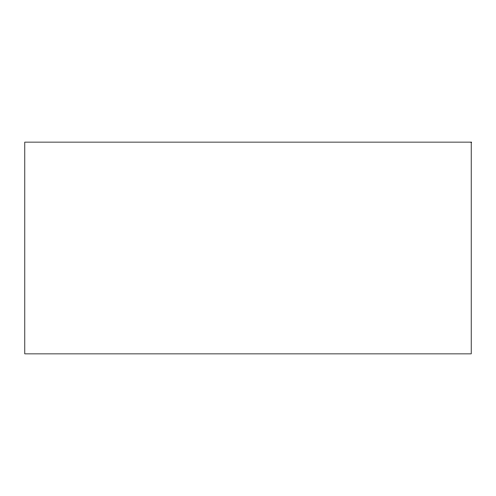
<?xml version="1.0" encoding="UTF-8"?>
<svg xmlns="http://www.w3.org/2000/svg" width="496" height="496" viewBox="0 0 496 496"><rect width="100%" height="100%" fill="white"/><g stroke="black" fill="none" stroke-linecap="round" stroke-linejoin="round"><path stroke-width="0.74" d="M471.2 142.123L24.8 142.123L24.8 353.877L471.2 353.877L471.2 142.123"/></g></svg>
